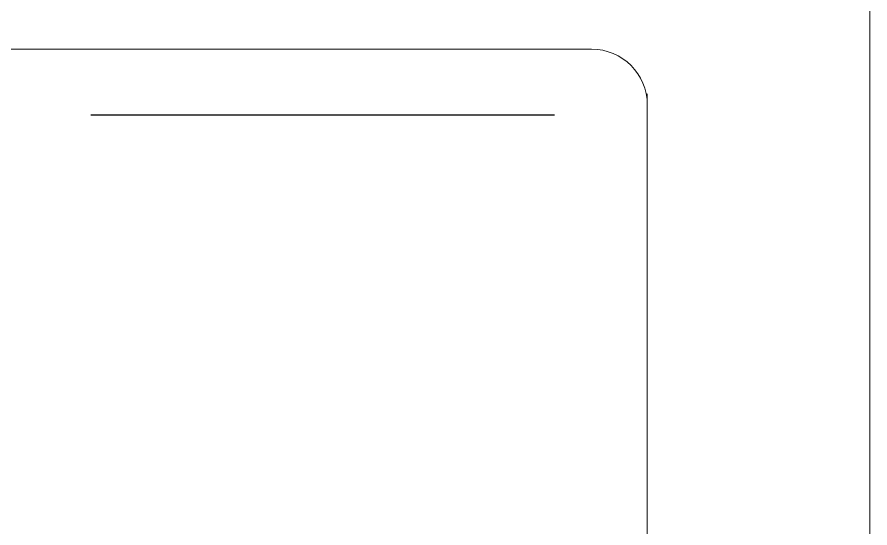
# Model space of a CAD drawing. Header units: metres. Extents: x 14 to 2416, y -346 to 476.
# Drawn here: x 147.81 to 148.577, y -82.851 to -82.392 of the extents above; entities that cross this region are included whole.
import ezdxf

# ---------------------------------------------------------------- set-up
doc = ezdxf.new("R2010")
doc.units = ezdxf.units.M
doc.linetypes.add('0', pattern=[0])
doc.linetypes.add('STYLE_03', pattern=[0.5, 0.416656, -0.083344])
doc.layers.get('0').update_dxf_attribs({"linetype": '0', "lineweight": 20})
doc.layers.add('A-ANNO-TEXT', color=20, linetype='Continuous', lineweight=13)
doc.layers.add('A-WALL', color=250, linetype='Continuous', lineweight=20)
doc.layers.add('MAVA Luminarias', color=1, linetype='Continuous')

# ---------------------------------------------------------------- blocks, each defined once
blk = doc.blocks.new('PL BASE 2N NASAS 09')
at = {"layer": 'A-WALL'}
for p, q in [((174.14755, -23.86817), (174.14755, -20.60581)), ((171.94755, -21.56171), (173.89755, -21.56171)), ((173.94755, -21.60171), (173.94755, -23.86673))]:
    blk.add_line(p, q, dxfattribs=at)
blk.add_arc((173.89755, -21.61171), 0.05, 360, 90, dxfattribs=at)
blk = doc.blocks.new('PL MUEBLES 2N NASAS 09')
blk.add_blockref('PL BASE 2N NASAS 09', (49.91428, 62.71701))
blk = doc.blocks.new('A$C595364de')
blk.add_blockref('PL MUEBLES 2N NASAS 09', (-199.56182, -36.6052))

msp = doc.modelspace()

# ---------------------------------------------------------------- linework, layer by layer
at = {"layer": 'MAVA Luminarias', "linetype": 'STYLE_03', "lineweight": 30}
msp.add_line((146.32662, -82.47932), (148.3778, -82.48003), dxfattribs=at)

# ---------------------------------------------------------------- block references
at = {"layer": 'A-ANNO-TEXT'}
msp.add_blockref('A$C595364de', (124.07662, -86.97111), dxfattribs=at)

doc.saveas('drawing.dxf')
